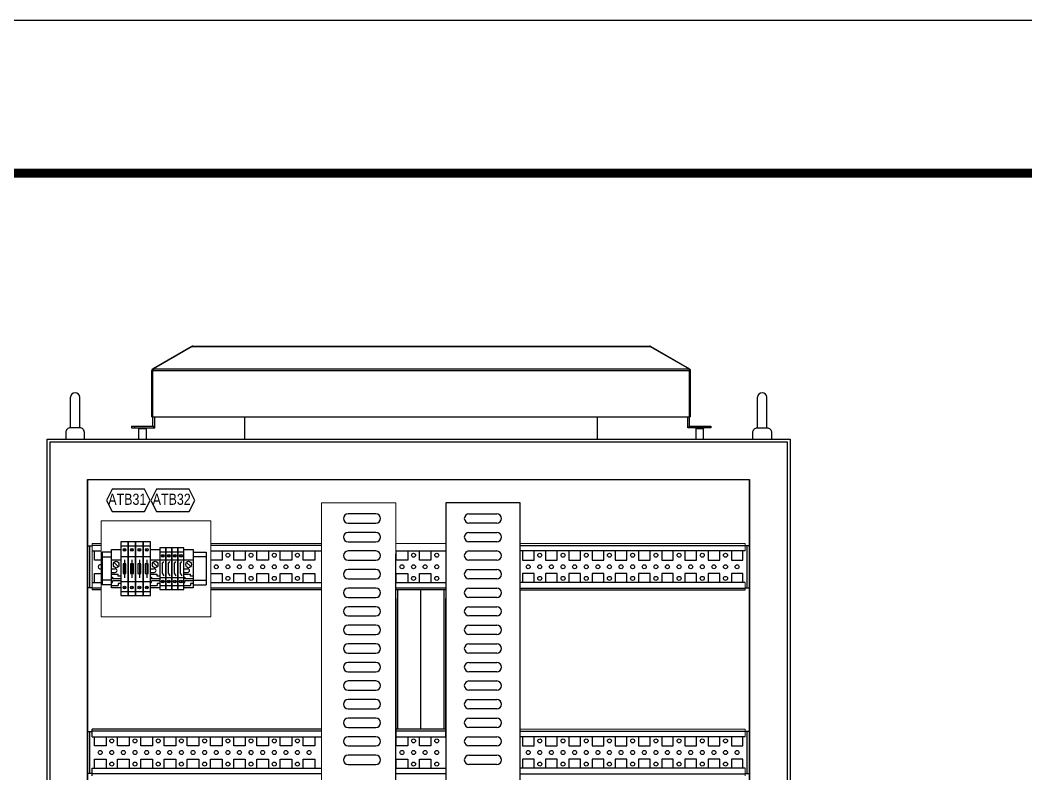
# Model space of a CAD drawing. Extents: x 81437 to 204847, y -54769 to -29444.
# Drawn here: x 88216 to 89299, y -38883 to -38071 of the extents above; entities that cross this region are included whole.
import ezdxf
from ezdxf.enums import TextEntityAlignment as Align
from ezdxf.lldxf.tags import DXFTag

# ---------------------------------------------------------------- set-up
doc = ezdxf.new("R2010")
doc.units = 0
doc.header["$LTSCALE"] = 100
doc.header["$MEASUREMENT"] = 0
for name, color, linetype in [('EYEBOLT', 7, 'Continuous'), ('PANEL', 7, 'Continuous'), ('t', 1, 'Continuous')]:
    doc.layers.add(name, color=color, linetype=linetype)
doc.layers.add('细实线', color=7, linetype='Continuous', lineweight=20)
doc.styles.add('HZ', font='arial.ttf', dxfattribs={"width": 0.7})
doc.styles.get("Standard").update_dxf_attribs({"font": ''})
doc.styles.add('微软雅黑', font='')
doc.styles.get('Standard').set_extended_font_data('SimSun')
doc.styles.get('微软雅黑').set_extended_font_data('Microsoft YaHei')
tags = doc.linetypes.add('HIDDEN2', pattern=[0.1875, 0.125, -0.0625]).pattern_tags.tags
tags[6:7] = [DXFTag(74, 4), DXFTag(75, 0), DXFTag(340, '0'), DXFTag(46, 1.0), DXFTag(50, 0.0), DXFTag(44, 0.0), DXFTag(45, 0.0)]
tags[4:5] = [DXFTag(74, 4), DXFTag(75, 0), DXFTag(340, '0'), DXFTag(46, 1.0), DXFTag(50, 0.0), DXFTag(44, 0.0), DXFTag(45, 0.0)]

# ---------------------------------------------------------------- blocks, each defined once
blk = doc.blocks.new('图框')
at = {"layer": 't', "color": 7, "const_width": 9.62}
blk.add_lwpolyline([(4109.5, -3210.4), (4109.5, -58.9), (-6.2, -58.9), (-6.2, -3210.4)], close=True, dxfattribs=at)
at = {"color": 7, "style": '微软雅黑', "flags": 8}
for tag, p, height in [('DWG.NAME:', (1375.5, -2969.2), 25), ('DWG.NO.:', (3122, -3089.3), 24), ('图纸编号', (3309.2, -3111.3), 24), ('FILENO.:', (3122.5, -3165), 24), ('文档号', (3311.6, -3183), 24)]:
    blk.add_attdef(tag, p, '', height=height, dxfattribs=at)
at = {"color": 7, "style": '微软雅黑', "width": 0.8, "flags": 8}
for tag, p, height in [('PROJECT_NAME', (3324.7, -2969.2), 25), ('PROJECTNAME:', (3119.3, -2971.7), 24)]:
    blk.add_attdef(tag, p, '', height=height, dxfattribs=at)
at = {"color": 7, "style": '微软雅黑', "flags": 8}
for tag, p in [('图纸名称:', (1371.6, -3024.8)), ('项目名称', (3272.9, -3045.6))]:
    blk.add_attdef(tag, text='', height=25, dxfattribs=at).set_placement(p, align=Align.BOTTOM_LEFT)
for tag, height, width, p in [('RENLIU', 24, 0.7, (692, -3009.2)), ('SHUFENWANG', 24, 0.7, (879.6, -3009.2)), ('FANGHOU', 24, 0.7, (1063.6, -3009.2)), ('DANDANLI', 24, 0.7, (1243.9, -3009.2)), ('#10STATIONONTROLCABINETCOVER', 30, 0.6, (1771.7, -3076)), ('HANGZHOUHOLLYSYSAUTOMATIONCO.,LTD.', 24, 0.7, (2763.9, -3104.6))]:
    blk.add_attdef(tag, text='', height=height, dxfattribs=dict(at, width=width)).set_placement(p, align=Align.MIDDLE)
at = {"color": 7, "flags": 8}
blk.add_attdef('A', text='', height=23, dxfattribs=at).set_placement((53.7, -3033.7), align=Align.MIDDLE)
at = {"color": 7, "style": '微软雅黑', "flags": 8}
for tag, height, p in [('设计时间', 23, (207.7, -3033.7)), ('刘仁', 23, (692, -3061.1)), ('王姝芬', 23, (879.6, -3061.1)), ('侯方', 23, (1063.6, -3061.1)), ('李丹丹', 23, (1243.9, -3061.1)), ('PAGEXOFX', 24, (3947.6, -3097.9)), ('REV.', 24, (53.2, -3121.9)), ('DATE', 24, (202.7, -3121.9)), ('DESCRIPTION', 24, (445.6, -3121.9)), ('PREPARED', 24, (692, -3121.9)), ('CHECKED', 24, (879.6, -3121.9)), ('SIGNED', 24, (1063.6, -3121.9)), ('APPROVED', 24, (1243.9, -3121.9)), ('图纸名称', 30, (1771.7, -3153.6)), ('第几页共几页', 24, (3947.6, -3172.9))]:
    blk.add_attdef(tag, text='', height=height, dxfattribs=at).set_placement(p, align=Align.MIDDLE)
blk = doc.blocks.new('堵头')
at = {"color": 53}
for p, q in [((0, -41), (0, 0)), ((0, 0), (10, 0)), ((10, 0), (10, -41)), ((0, -11), (10, -11)), ((0, -20.6), (4, -20.6)), ((7.3, -18.3), (2.7, -13.8)), ((0, -24.6), (4, -24.6)), ((0, -26.6), (7, -26.6)), ((0, -29.6), (1, -29.6)), ((1, -29.6), (1, -31.6)), ((10, -31.6), (1, -31.6)), ((7, -28.6), (7, -26.6)), ((10, -28.6), (7, -28.6)), ((0, -35.6), (1, -35.6)), ((0, -38.6), (7, -38.6)), ((10, -41), (0, -41)), ((10, -33.6), (1, -33.6)), ((1, -35.6), (1, -33.6)), ((10, -36.6), (7, -36.6)), ((7, -36.6), (7, -38.6))]:
    blk.add_line(p, q, dxfattribs=at)
blk.add_arc((4, -22.6), 2, 270, 90, dxfattribs=at)
blk.add_ellipse((5, -16.1), major_axis=(0, -3.5), ratio=0.857143, start_param=4.712389, end_param=10.995574, dxfattribs=at)
blk = doc.blocks.new('Z$W@#31031')
at = {"color": 53}
for p, q in [((0, 45), (0, 0)), ((6.5, 45), (0, 45)), ((6.5, 0), (6.5, 45)), ((0, 40.6), (6.5, 40.6)), ((0, 31.9), (6.5, 31.9)), ((2.6, 27.5), (4.4, 30.1)), ((2.6, 27.6), (2.6, 17.4)), ((0, 13.1), (6.5, 13.1)), ((2.6, 17.5), (4.4, 14.9)), ((0, 4.4), (6.5, 4.4)), ((0, 0), (6.5, 0))]:
    blk.add_line(p, q, dxfattribs=at)
at = {"color": 53, "linetype": 'HIDDEN2'}
for p, q in [((4.1, 35.1), (2.4, 37.5)), ((4.1, 9.9), (2.4, 7.5))]:
    blk.add_line(p, q, dxfattribs=at)
at = {"color": 53}
for centre in [(3.3, 36.3), (3.3, 8.7)]:
    blk.add_circle(centre, 1.5, dxfattribs=at)
blk = doc.blocks.new('Z$W@#5084')
at = {"color": 53}
for p, q in [((0, 58), (0, 0)), ((8, 58), (0, 58)), ((8, 0), (8, 58)), ((0, 53.6), (8, 53.6)), ((0, 41.9), (8, 41.9)), ((2.4, 34.1), (2.4, 23.9)), ((5.6, 34.1), (2.4, 34.1)), ((4, 38.4), (4, 19.1)), ((5.6, 23.9), (5.6, 34.1)), ((2.4, 23.9), (5.6, 23.9)), ((0, 15.1), (8, 15.1)), ((0, 4.4), (8, 4.4)), ((0, 0), (8, 0))]:
    blk.add_line(p, q, dxfattribs=at)
at = {"color": 53, "linetype": 'HIDDEN2'}
for p, q in [((4.9, 48.1), (3.1, 50.5)), ((4.9, 9.9), (3.1, 7.5))]:
    blk.add_line(p, q, dxfattribs=at)
at = {"color": 53}
for centre in [(4, 49.3), (4, 8.7)]:
    blk.add_circle(centre, 1.5, dxfattribs=at)

msp = doc.modelspace()

# ---------------------------------------------------------------- linework, layer by layer
at = {"color": 7, "linetype": 'Continuous'}
for p, q in [((88400.6, -38422.7), (88358.9, -38446.8)), ((88401.1, -38422.7), (88359.4, -38446.8)), ((88400.6, -38422.7), (88400.7, -38422.9)), ((88401.1, -38422.7), (88894.5, -38422.7)), ((88401.7, -38422.4), (88893.9, -38422.4)), ((88894.5, -38422.7), (88936.2, -38446.8)), ((88895, -38422.7), (88894.9, -38422.9)), ((88895, -38422.7), (88936.7, -38446.8)), ((88357.8, -38498.4), (88357.8, -38448.7)), ((88357.8, -38448.7), (88358.8, -38448.7)), ((88358.8, -38498.4), (88358.8, -38448.7)), ((88358.8, -38448.7), (88936.8, -38448.7)), ((88358.9, -38446.8), (88359.2, -38447.3)), ((88359.4, -38446.8), (88936.2, -38446.8)), ((88936.7, -38446.8), (88936.4, -38447.3)), ((88936.8, -38498.4), (88936.8, -38448.7)), ((88937.8, -38448.7), (88936.8, -38448.7)), ((88937.8, -38498.4), (88937.8, -38448.7)), ((88357.8, -38498.4), (88358.8, -38498.4)), ((88358.8, -38508.4), (88358.8, -38498.4)), ((88358.8, -38498.4), (88936.8, -38498.4)), ((88360.8, -38510.4), (88360.8, -38498.4)), ((88457.8, -38522.4), (88457.8, -38498.4)), ((88837.8, -38522.4), (88837.8, -38498.4)), ((88934.8, -38510.4), (88934.8, -38498.4)), ((88936.8, -38508.4), (88936.8, -38498.4)), ((88937.8, -38498.4), (88936.8, -38498.4)), ((88335.8, -38508.4), (88335.8, -38510.4)), ((88335.8, -38508.4), (88358.8, -38508.4)), ((88338.8, -38508.4), (88338.8, -38510.4)), ((88360.8, -38510.4), (88358.8, -38508.4)), ((88934.8, -38510.4), (88936.8, -38508.4)), ((88936.8, -38508.4), (88959.8, -38508.4)), ((88956.8, -38508.4), (88956.8, -38510.4)), ((88959.8, -38508.4), (88959.8, -38510.4)), ((88335.8, -38510.4), (88360.8, -38510.4)), ((88344.3, -38510.4), (88343.8, -38510.9)), ((88343.8, -38522.4), (88343.8, -38510.9)), ((88343.8, -38510.9), (88351.8, -38510.9)), ((88351.3, -38510.4), (88351.8, -38510.9)), ((88351.8, -38522.4), (88351.8, -38510.9)), ((88959.8, -38510.4), (88934.8, -38510.4)), ((88944.3, -38510.4), (88943.8, -38510.9)), ((88943.8, -38522.4), (88943.8, -38510.9)), ((88943.8, -38510.9), (88951.8, -38510.9)), ((88951.3, -38510.4), (88951.8, -38510.9)), ((88951.8, -38522.4), (88951.8, -38510.9)), ((88599, -38602.9), (88569, -38602.9)), ((88699.2, -38602.9), (88729.2, -38602.9)), ((88569, -38612.9), (88599, -38612.9)), ((88729.2, -38612.9), (88699.2, -38612.9)), ((88599, -38622.9), (88569, -38622.9)), ((88699.2, -38622.9), (88729.2, -38622.9)), ((88288.5, -38637.4), (88293.5, -38637.4)), ((88291, -38682.4), (88291, -38637.4)), ((88303, -38636.9), (88293.5, -38636.9)), ((88540.4, -38636.9), (88421.1, -38636.9)), ((88569, -38632.9), (88599, -38632.9)), ((88729.2, -38632.9), (88699.2, -38632.9)), ((88754.4, -38636.9), (88996.6, -38636.9)), ((89001.5, -38637.4), (88996.5, -38637.4)), ((88999, -38682.4), (88999, -38637.4)), ((88293.1, -38642.9), (88303, -38642.9)), ((88295.8, -38652.7), (88295.8, -38642.9)), ((88420.8, -38642.9), (88540.4, -38642.9)), ((88433.3, -38642.9), (88433.3, -38652.7)), ((88445.8, -38652.7), (88445.8, -38642.9)), ((88458.3, -38642.9), (88458.3, -38652.7)), ((88470.8, -38652.7), (88470.8, -38642.9)), ((88483.3, -38642.9), (88483.3, -38652.7)), ((88495.8, -38652.7), (88495.8, -38642.9)), ((88508.3, -38642.9), (88508.3, -38652.7)), ((88520.8, -38652.7), (88520.8, -38642.9)), ((88533.3, -38642.9), (88533.3, -38652.7)), ((88599, -38642.9), (88569, -38642.9)), ((88620.4, -38642.9), (88674.4, -38642.9)), ((88620.4, -40390.9), (88620.4, -38645.9)), ((88620.8, -38652.7), (88620.8, -38642.9)), ((88633.3, -38642.9), (88633.3, -38652.7)), ((88645.8, -38652.7), (88645.8, -38642.9)), ((88658.3, -38642.9), (88658.3, -38652.7)), ((88699.2, -38642.9), (88729.2, -38642.9)), ((88996.5, -38642.9), (88754.4, -38642.9)), ((88756.8, -38642.9), (88756.8, -38652.7)), ((88769.3, -38652.7), (88769.3, -38642.9)), ((88781.8, -38642.9), (88781.8, -38652.7)), ((88794.3, -38652.7), (88794.3, -38642.9)), ((88806.8, -38642.9), (88806.8, -38652.7)), ((88819.3, -38652.7), (88819.3, -38642.9)), ((88831.8, -38642.9), (88831.8, -38652.7)), ((88844.3, -38652.7), (88844.3, -38642.9)), ((88856.8, -38642.9), (88856.8, -38652.7)), ((88869.3, -38652.7), (88869.3, -38642.9)), ((88881.8, -38642.9), (88881.8, -38652.7)), ((88894.3, -38652.7), (88894.3, -38642.9)), ((88906.8, -38642.9), (88906.8, -38652.7)), ((88919.3, -38652.7), (88919.3, -38642.9)), ((88931.8, -38642.9), (88931.8, -38652.7)), ((88944.3, -38652.7), (88944.3, -38642.9)), ((88956.8, -38642.9), (88956.8, -38652.7)), ((88969.3, -38652.7), (88969.3, -38642.9)), ((88981.8, -38642.9), (88981.8, -38652.7)), ((88994.3, -38652.7), (88994.3, -38642.9)), ((88303, -38652.7), (88295.8, -38652.7)), ((88433.3, -38652.7), (88420.8, -38652.7)), ((88458.3, -38652.7), (88445.8, -38652.7)), ((88483.3, -38652.7), (88470.8, -38652.7)), ((88508.3, -38652.7), (88495.8, -38652.7)), ((88533.3, -38652.7), (88520.8, -38652.7)), ((88569, -38652.9), (88599, -38652.9)), ((88633.3, -38652.7), (88620.8, -38652.7)), ((88658.3, -38652.7), (88645.8, -38652.7)), ((88729.2, -38652.9), (88699.2, -38652.9)), ((88756.8, -38652.7), (88769.3, -38652.7)), ((88781.8, -38652.7), (88794.3, -38652.7)), ((88806.8, -38652.7), (88819.3, -38652.7)), ((88831.8, -38652.7), (88844.3, -38652.7)), ((88856.8, -38652.7), (88869.3, -38652.7)), ((88881.8, -38652.7), (88894.3, -38652.7)), ((88906.8, -38652.7), (88919.3, -38652.7)), ((88931.8, -38652.7), (88944.3, -38652.7)), ((88956.8, -38652.7), (88969.3, -38652.7)), ((88981.8, -38652.7), (88994.3, -38652.7)), ((88295.8, -38667.2), (88303, -38667.2)), ((88295.8, -38676.9), (88295.8, -38667.2)), ((88420.8, -38667.2), (88433.3, -38667.2)), ((88433.3, -38667.2), (88433.3, -38676.9)), ((88445.8, -38667.2), (88458.3, -38667.2)), ((88445.8, -38676.9), (88445.8, -38667.2)), ((88458.3, -38667.2), (88458.3, -38676.9)), ((88470.8, -38667.2), (88483.3, -38667.2)), ((88470.8, -38676.9), (88470.8, -38667.2)), ((88483.3, -38667.2), (88483.3, -38676.9)), ((88495.8, -38667.2), (88508.3, -38667.2)), ((88495.8, -38676.9), (88495.8, -38667.2)), ((88508.3, -38667.2), (88508.3, -38676.9)), ((88520.8, -38667.2), (88533.3, -38667.2)), ((88520.8, -38676.9), (88520.8, -38667.2)), ((88533.3, -38667.2), (88533.3, -38676.9)), ((88599, -38662.9), (88569, -38662.9)), ((88620.8, -38667.2), (88633.3, -38667.2)), ((88620.8, -38676.9), (88620.8, -38667.2)), ((88633.3, -38667.2), (88633.3, -38676.9)), ((88645.8, -38667.2), (88658.3, -38667.2)), ((88645.8, -38676.9), (88645.8, -38667.2)), ((88658.3, -38667.2), (88658.3, -38676.9)), ((88699.2, -38662.9), (88729.2, -38662.9)), ((88769.3, -38667.2), (88756.8, -38667.2)), ((88756.8, -38667.2), (88756.8, -38676.9)), ((88769.3, -38676.9), (88769.3, -38667.2)), ((88794.3, -38667.2), (88781.8, -38667.2)), ((88781.8, -38667.2), (88781.8, -38676.9)), ((88794.3, -38676.9), (88794.3, -38667.2)), ((88819.3, -38667.2), (88806.8, -38667.2)), ((88806.8, -38667.2), (88806.8, -38676.9)), ((88819.3, -38676.9), (88819.3, -38667.2)), ((88844.3, -38667.2), (88831.8, -38667.2)), ((88831.8, -38667.2), (88831.8, -38676.9)), ((88844.3, -38676.9), (88844.3, -38667.2)), ((88869.3, -38667.2), (88856.8, -38667.2)), ((88856.8, -38667.2), (88856.8, -38676.9)), ((88869.3, -38676.9), (88869.3, -38667.2)), ((88894.3, -38667.2), (88881.8, -38667.2)), ((88881.8, -38667.2), (88881.8, -38676.9)), ((88894.3, -38676.9), (88894.3, -38667.2)), ((88919.3, -38667.2), (88906.8, -38667.2)), ((88906.8, -38667.2), (88906.8, -38676.9)), ((88919.3, -38676.9), (88919.3, -38667.2)), ((88944.3, -38667.2), (88931.8, -38667.2)), ((88931.8, -38667.2), (88931.8, -38676.9)), ((88944.3, -38676.9), (88944.3, -38667.2)), ((88969.3, -38667.2), (88956.8, -38667.2)), ((88956.8, -38667.2), (88956.8, -38676.9)), ((88969.3, -38676.9), (88969.3, -38667.2)), ((88994.3, -38667.2), (88981.8, -38667.2)), ((88981.8, -38667.2), (88981.8, -38676.9)), ((88994.3, -38676.9), (88994.3, -38667.2)), ((88293.5, -38682.4), (88288.5, -38682.4)), ((88293.1, -38676.9), (88303, -38676.9)), ((88303, -38682.9), (88293.5, -38682.9)), ((88420.8, -38676.9), (88540.4, -38676.9)), ((88540.4, -38682.9), (88421.1, -38682.9)), ((88569, -38672.9), (88599, -38672.9)), ((88599, -38682.9), (88569, -38682.9)), ((88620.4, -38676.9), (88674.4, -38676.9)), ((88674.4, -38682.9), (88620.4, -38682.9)), ((88729.2, -38672.9), (88699.2, -38672.9)), ((88699.2, -38682.9), (88729.2, -38682.9)), ((88996.5, -38676.9), (88754.4, -38676.9)), ((88754.4, -38682.9), (88996.6, -38682.9)), ((88996.5, -38682.4), (89001.5, -38682.4)), ((88303, -38684.9), (88293.5, -38684.9)), ((88540.4, -38684.9), (88421.1, -38684.9)), ((88569, -38692.9), (88599, -38692.9)), ((88674.4, -38684.9), (88620.4, -38684.9)), ((88620.4, -38693.9), (88620.4, -38843.9)), ((88622.4, -38684.9), (88622.4, -38834.9)), ((88647.4, -38834.9), (88647.4, -38684.9)), ((88647.4, -38834.9), (88647.4, -38684.9)), ((88672.4, -38834.9), (88672.4, -38684.9)), ((88674.4, -38843.9), (88674.4, -38693.9)), ((88729.2, -38692.9), (88699.2, -38692.9)), ((88754.4, -38684.9), (88996.6, -38684.9)), ((88599, -38702.9), (88569, -38702.9)), ((88699.2, -38702.9), (88729.2, -38702.9)), ((88569, -38712.9), (88599, -38712.9)), ((88729.2, -38712.9), (88699.2, -38712.9)), ((88599, -38722.9), (88569, -38722.9)), ((88699.2, -38722.9), (88729.2, -38722.9)), ((88569, -38732.9), (88599, -38732.9)), ((88729.2, -38732.9), (88699.2, -38732.9)), ((88599, -38742.9), (88569, -38742.9)), ((88699.2, -38742.9), (88729.2, -38742.9)), ((88569, -38752.9), (88599, -38752.9)), ((88729.2, -38752.9), (88699.2, -38752.9)), ((88599, -38762.9), (88569, -38762.9)), ((88699.2, -38762.9), (88729.2, -38762.9)), ((88569, -38772.9), (88599, -38772.9)), ((88729.2, -38772.9), (88699.2, -38772.9)), ((88599, -38782.9), (88569, -38782.9)), ((88699.2, -38782.9), (88729.2, -38782.9)), ((88569, -38792.9), (88599, -38792.9)), ((88729.2, -38792.9), (88699.2, -38792.9)), ((88599, -38802.9), (88569, -38802.9)), ((88569, -38812.9), (88599, -38812.9)), ((88699.2, -38802.9), (88729.2, -38802.9)), ((88729.2, -38812.9), (88699.2, -38812.9)), ((88599, -38822.9), (88569, -38822.9)), ((88699.2, -38822.9), (88729.2, -38822.9)), ((88472.5, -38834.9), (88293.5, -38834.9)), ((88293.5, -38842.9), (88293.5, -38834.9)), ((88540.4, -38834.9), (88472.5, -38834.9)), ((88569, -38832.9), (88599, -38832.9)), ((88674.4, -38834.9), (88620.4, -38834.9)), ((88729.2, -38832.9), (88699.2, -38832.9)), ((88288.5, -38837.4), (88293.5, -38837.4)), ((88291, -38882.4), (88291, -38837.4)), ((88472.5, -38836.9), (88293.5, -38836.9)), ((88293.5, -38842.9), (88472.5, -38842.9)), ((88295.8, -38852.7), (88295.8, -38842.9)), ((88308.3, -38842.9), (88308.3, -38852.7)), ((88320.8, -38852.7), (88320.8, -38842.9)), ((88333.3, -38842.9), (88333.3, -38852.7)), ((88345.8, -38852.7), (88345.8, -38842.9)), ((88358.3, -38842.9), (88358.3, -38852.7)), ((88370.8, -38852.7), (88370.8, -38842.9)), ((88383.3, -38842.9), (88383.3, -38852.7)), ((88395.8, -38852.7), (88395.8, -38842.9)), ((88408.3, -38842.9), (88408.3, -38852.7)), ((88420.8, -38852.7), (88420.8, -38842.9)), ((88433.3, -38842.9), (88433.3, -38852.7)), ((88445.8, -38852.7), (88445.8, -38842.9)), ((88458.3, -38842.9), (88458.3, -38852.7)), ((88470.8, -38852.7), (88470.8, -38842.9)), ((88540.4, -38836.9), (88472.5, -38836.9)), ((88472.5, -38842.9), (88540.4, -38842.9)), ((88483.3, -38842.9), (88483.3, -38852.7)), ((88495.8, -38852.7), (88495.8, -38842.9)), ((88508.3, -38842.9), (88508.3, -38852.7)), ((88520.8, -38852.7), (88520.8, -38842.9)), ((88533.3, -38842.9), (88533.3, -38852.7)), ((88599, -38842.9), (88569, -38842.9)), ((88674.4, -38836.9), (88620.4, -38836.9)), ((88620.4, -38842.9), (88674.4, -38842.9)), ((88620.8, -38852.7), (88620.8, -38842.9)), ((88633.3, -38842.9), (88633.3, -38852.7)), ((88645.8, -38852.7), (88645.8, -38842.9)), ((88658.3, -38842.9), (88658.3, -38852.7)), ((88699.2, -38842.9), (88729.2, -38842.9)), ((88754.4, -38836.9), (88996.6, -38836.9)), ((88996.5, -38842.9), (88754.4, -38842.9)), ((88756.8, -38842.9), (88756.8, -38852.7)), ((88769.3, -38852.7), (88769.3, -38842.9)), ((88781.8, -38842.9), (88781.8, -38852.7)), ((88794.3, -38852.7), (88794.3, -38842.9)), ((88806.8, -38842.9), (88806.8, -38852.7)), ((88819.3, -38852.7), (88819.3, -38842.9)), ((88831.8, -38842.9), (88831.8, -38852.7)), ((88844.3, -38852.7), (88844.3, -38842.9)), ((88856.8, -38842.9), (88856.8, -38852.7)), ((88869.3, -38852.7), (88869.3, -38842.9)), ((88881.8, -38842.9), (88881.8, -38852.7)), ((88894.3, -38852.7), (88894.3, -38842.9)), ((88906.8, -38842.9), (88906.8, -38852.7)), ((88919.3, -38852.7), (88919.3, -38842.9)), ((88931.8, -38842.9), (88931.8, -38852.7)), ((88944.3, -38852.7), (88944.3, -38842.9)), ((88956.8, -38842.9), (88956.8, -38852.7)), ((88969.3, -38852.7), (88969.3, -38842.9)), ((88981.8, -38842.9), (88981.8, -38852.7)), ((88994.3, -38852.7), (88994.3, -38842.9)), ((89001.5, -38837.4), (88996.5, -38837.4)), ((88999, -38882.4), (88999, -38837.4)), ((88308.3, -38852.7), (88295.8, -38852.7)), ((88333.3, -38852.7), (88320.8, -38852.7)), ((88358.3, -38852.7), (88345.8, -38852.7)), ((88383.3, -38852.7), (88370.8, -38852.7)), ((88408.3, -38852.7), (88395.8, -38852.7)), ((88433.3, -38852.7), (88420.8, -38852.7)), ((88458.3, -38852.7), (88445.8, -38852.7)), ((88483.3, -38852.7), (88470.8, -38852.7)), ((88508.3, -38852.7), (88495.8, -38852.7)), ((88533.3, -38852.7), (88520.8, -38852.7)), ((88569, -38852.9), (88599, -38852.9)), ((88633.3, -38852.7), (88620.8, -38852.7)), ((88658.3, -38852.7), (88645.8, -38852.7)), ((88729.2, -38852.9), (88699.2, -38852.9)), ((88756.8, -38852.7), (88769.3, -38852.7)), ((88781.8, -38852.7), (88794.3, -38852.7)), ((88806.8, -38852.7), (88819.3, -38852.7)), ((88831.8, -38852.7), (88844.3, -38852.7)), ((88856.8, -38852.7), (88869.3, -38852.7)), ((88881.8, -38852.7), (88894.3, -38852.7)), ((88906.8, -38852.7), (88919.3, -38852.7)), ((88931.8, -38852.7), (88944.3, -38852.7)), ((88956.8, -38852.7), (88969.3, -38852.7)), ((88981.8, -38852.7), (88994.3, -38852.7)), ((88295.8, -38867.2), (88308.3, -38867.2)), ((88295.8, -38876.9), (88295.8, -38867.2)), ((88308.3, -38867.2), (88308.3, -38876.9)), ((88320.8, -38867.2), (88333.3, -38867.2)), ((88320.8, -38876.9), (88320.8, -38867.2)), ((88333.3, -38867.2), (88333.3, -38876.9)), ((88345.8, -38867.2), (88358.3, -38867.2)), ((88345.8, -38876.9), (88345.8, -38867.2)), ((88358.3, -38867.2), (88358.3, -38876.9)), ((88370.8, -38867.2), (88383.3, -38867.2)), ((88370.8, -38876.9), (88370.8, -38867.2)), ((88383.3, -38867.2), (88383.3, -38876.9)), ((88395.8, -38867.2), (88408.3, -38867.2)), ((88395.8, -38876.9), (88395.8, -38867.2)), ((88408.3, -38867.2), (88408.3, -38876.9)), ((88420.8, -38867.2), (88433.3, -38867.2)), ((88420.8, -38876.9), (88420.8, -38867.2)), ((88433.3, -38867.2), (88433.3, -38876.9)), ((88445.8, -38867.2), (88458.3, -38867.2)), ((88445.8, -38876.9), (88445.8, -38867.2)), ((88458.3, -38867.2), (88458.3, -38876.9)), ((88462.5, -38859.2), (88462.5, -38860.7)), ((88465.3, -38861.9), (88463.7, -38861.9)), ((88470.8, -38867.2), (88483.3, -38867.2)), ((88470.8, -38876.9), (88470.8, -38867.2)), ((88483.3, -38867.2), (88483.3, -38876.9)), ((88495.8, -38867.2), (88508.3, -38867.2)), ((88495.8, -38876.9), (88495.8, -38867.2)), ((88508.3, -38867.2), (88508.3, -38876.9)), ((88520.8, -38867.2), (88533.3, -38867.2)), ((88520.8, -38876.9), (88520.8, -38867.2)), ((88533.3, -38867.2), (88533.3, -38876.9)), ((88599, -38862.9), (88569, -38862.9)), ((88620.8, -38867.2), (88633.3, -38867.2)), ((88620.8, -38876.9), (88620.8, -38867.2)), ((88633.3, -38867.2), (88633.3, -38876.9)), ((88645.8, -38867.2), (88658.3, -38867.2)), ((88645.8, -38876.9), (88645.8, -38867.2)), ((88658.3, -38867.2), (88658.3, -38876.9)), ((88699.2, -38862.9), (88729.2, -38862.9)), ((88769.3, -38867.2), (88756.8, -38867.2)), ((88756.8, -38867.2), (88756.8, -38876.9)), ((88769.3, -38876.9), (88769.3, -38867.2)), ((88794.3, -38867.2), (88781.8, -38867.2)), ((88781.8, -38867.2), (88781.8, -38876.9)), ((88794.3, -38876.9), (88794.3, -38867.2)), ((88819.3, -38867.2), (88806.8, -38867.2)), ((88806.8, -38867.2), (88806.8, -38876.9)), ((88819.3, -38876.9), (88819.3, -38867.2)), ((88844.3, -38867.2), (88831.8, -38867.2)), ((88831.8, -38867.2), (88831.8, -38876.9)), ((88844.3, -38876.9), (88844.3, -38867.2)), ((88869.3, -38867.2), (88856.8, -38867.2)), ((88856.8, -38867.2), (88856.8, -38876.9)), ((88869.3, -38876.9), (88869.3, -38867.2)), ((88894.3, -38867.2), (88881.8, -38867.2)), ((88881.8, -38867.2), (88881.8, -38876.9)), ((88894.3, -38876.9), (88894.3, -38867.2)), ((88919.3, -38867.2), (88906.8, -38867.2)), ((88906.8, -38867.2), (88906.8, -38876.9)), ((88919.3, -38876.9), (88919.3, -38867.2)), ((88944.3, -38867.2), (88931.8, -38867.2)), ((88931.8, -38867.2), (88931.8, -38876.9)), ((88944.3, -38876.9), (88944.3, -38867.2)), ((88969.3, -38867.2), (88956.8, -38867.2)), ((88956.8, -38867.2), (88956.8, -38876.9)), ((88969.3, -38876.9), (88969.3, -38867.2)), ((88994.3, -38867.2), (88981.8, -38867.2)), ((88981.8, -38867.2), (88981.8, -38876.9)), ((88994.3, -38876.9), (88994.3, -38867.2)), ((88293.5, -38876.9), (88472.5, -38876.9)), ((88293.5, -38884.9), (88293.5, -38876.9)), ((88472.5, -38876.9), (88540.4, -38876.9)), ((88569, -38872.9), (88599, -38872.9)), ((88620.4, -38876.9), (88674.4, -38876.9)), ((88729.2, -38872.9), (88699.2, -38872.9)), ((88996.5, -38876.9), (88754.4, -38876.9)), ((88293.5, -38882.4), (88288.5, -38882.4)), ((88472.5, -38882.9), (88293.5, -38882.9)), ((88540.4, -38882.9), (88472.5, -38882.9)), ((88674.4, -38882.9), (88620.4, -38882.9)), ((88754.4, -38882.9), (88996.6, -38882.9)), ((88996.5, -38882.4), (89001.5, -38882.4))]:
    msp.add_line(p, q, dxfattribs=at)
at = {"color": 6}
for p, q in [((88314.2, -38644.3), (88304.3, -38644.3)), ((88304.3, -38644.3), (88304.3, -38679.3)), ((88304.3, -38649.3), (88314.2, -38649.3)), ((88402.2, -38644.3), (88416.1, -38644.3)), ((88416.1, -38649.3), (88402.2, -38649.3)), ((88416.1, -38644.3), (88416.1, -38679.3)), ((88314.2, -38674.3), (88304.3, -38674.3)), ((88314.2, -38679.3), (88304.3, -38679.3)), ((88402.2, -38674.3), (88416.1, -38674.3)), ((88402.2, -38679.3), (88416.1, -38679.3))]:
    msp.add_line(p, q, dxfattribs=at)
at = {"color": 1}
msp.add_lwpolyline([(86369.7, -38071.2), (90698, -38071.2), (90698, -41501.5), (86369.7, -41501.5)], close=True, dxfattribs=at)
at = {"color": 3}
for points in [[(88349.9, -38576.3), (88314.9, -38576.3), (88308.8, -38588.4), (88314.9, -38600.5), (88349.9, -38600.5), (88356, -38588.4), (88349.9, -38576.3)], [(88397.7, -38576.3), (88362.6, -38576.3), (88356.6, -38588.4), (88362.6, -38600.5), (88397.7, -38600.5), (88403.8, -38588.4), (88397.7, -38576.3)]]:
    msp.add_lwpolyline(points, dxfattribs=at)
at = {"color": 7}
msp.add_lwpolyline([(88754.4, -38590.9), (88674.4, -38590.9), (88674.4, -40390.9), (88754.4, -40390.9)], close=True, dxfattribs=at)
at = {"color": 7, "linetype": 'Continuous'}
for centre in [(88439.5, -38647.4), (88439.5, -38647.4), (88464.5, -38647.4), (88464.5, -38647.4), (88489.5, -38647.4), (88489.5, -38647.4), (88514.5, -38647.4), (88514.5, -38647.4), (88639.5, -38647.4), (88664.5, -38647.4), (88775.5, -38647.4), (88775.5, -38647.4), (88800.5, -38647.4), (88800.5, -38647.4), (88825.5, -38647.4), (88825.5, -38647.4), (88850.5, -38647.4), (88850.5, -38647.4), (88875.5, -38647.4), (88875.5, -38647.4), (88900.5, -38647.4), (88900.5, -38647.4), (88925.5, -38647.4), (88925.5, -38647.4), (88950.5, -38647.4), (88950.5, -38647.4), (88975.5, -38647.4), (88975.5, -38647.4), (88427, -38659.9), (88439.5, -38659.9), (88439.5, -38659.9), (88452, -38659.9), (88464.5, -38659.9), (88464.5, -38659.9), (88477, -38659.9), (88489.5, -38659.9), (88489.5, -38659.9), (88502, -38659.9), (88514.5, -38659.9), (88514.5, -38659.9), (88527, -38659.9), (88627, -38659.9), (88639.5, -38659.9), (88652, -38659.9), (88664.5, -38659.9), (88763, -38659.9), (88775.5, -38659.9), (88775.5, -38659.9), (88788, -38659.9), (88800.5, -38659.9), (88800.5, -38659.9), (88813, -38659.9), (88825.5, -38659.9), (88825.5, -38659.9), (88838, -38659.9), (88850.5, -38659.9), (88850.5, -38659.9), (88863, -38659.9), (88875.5, -38659.9), (88875.5, -38659.9), (88888, -38659.9), (88900.5, -38659.9), (88900.5, -38659.9), (88913, -38659.9), (88925.5, -38659.9), (88925.5, -38659.9), (88938, -38659.9), (88950.5, -38659.9), (88950.5, -38659.9), (88963, -38659.9), (88975.5, -38659.9), (88975.5, -38659.9), (88988, -38659.9), (88439.5, -38672.4), (88439.5, -38672.4), (88464.5, -38672.4), (88464.5, -38672.4), (88489.5, -38672.4), (88489.5, -38672.4), (88514.5, -38672.4), (88514.5, -38672.4), (88639.5, -38672.4), (88664.5, -38672.4), (88775.5, -38672.4), (88775.5, -38672.4), (88800.5, -38672.4), (88800.5, -38672.4), (88825.5, -38672.4), (88825.5, -38672.4), (88850.5, -38672.4), (88850.5, -38672.4), (88875.5, -38672.4), (88875.5, -38672.4), (88900.5, -38672.4), (88900.5, -38672.4), (88925.5, -38672.4), (88925.5, -38672.4), (88950.5, -38672.4), (88950.5, -38672.4), (88975.5, -38672.4), (88975.5, -38672.4), (88314.5, -38847.4), (88339.5, -38847.4), (88364.5, -38847.4), (88389.5, -38847.4), (88414.5, -38847.4), (88439.5, -38847.4), (88464.5, -38847.4), (88489.5, -38847.4), (88489.5, -38847.4), (88514.5, -38847.4), (88514.5, -38847.4), (88639.5, -38847.4), (88664.5, -38847.4), (88775.5, -38847.4), (88775.5, -38847.4), (88800.5, -38847.4), (88800.5, -38847.4), (88825.5, -38847.4), (88825.5, -38847.4), (88850.5, -38847.4), (88850.5, -38847.4), (88875.5, -38847.4), (88875.5, -38847.4), (88900.5, -38847.4), (88900.5, -38847.4), (88925.5, -38847.4), (88925.5, -38847.4), (88950.5, -38847.4), (88950.5, -38847.4), (88975.5, -38847.4), (88975.5, -38847.4), (88302, -38859.9), (88314.5, -38859.9), (88327, -38859.9), (88339.5, -38859.9), (88352, -38859.9), (88364.5, -38859.9), (88377, -38859.9), (88389.5, -38859.9), (88402, -38859.9), (88414.5, -38859.9), (88427, -38859.9), (88439.5, -38859.9), (88452, -38859.9), (88464.5, -38859.9), (88477, -38859.9), (88489.5, -38859.9), (88489.5, -38859.9), (88502, -38859.9), (88514.5, -38859.9), (88514.5, -38859.9), (88527, -38859.9), (88627, -38859.9), (88639.5, -38859.9), (88652, -38859.9), (88664.5, -38859.9), (88763, -38859.9), (88775.5, -38859.9), (88775.5, -38859.9), (88788, -38859.9), (88800.5, -38859.9), (88800.5, -38859.9), (88813, -38859.9), (88825.5, -38859.9), (88825.5, -38859.9), (88838, -38859.9), (88850.5, -38859.9), (88850.5, -38859.9), (88863, -38859.9), (88875.5, -38859.9), (88875.5, -38859.9), (88888, -38859.9), (88900.5, -38859.9), (88900.5, -38859.9), (88913, -38859.9), (88925.5, -38859.9), (88925.5, -38859.9), (88938, -38859.9), (88950.5, -38859.9), (88950.5, -38859.9), (88963, -38859.9), (88975.5, -38859.9), (88975.5, -38859.9), (88988, -38859.9), (88314.5, -38872.4), (88339.5, -38872.4), (88364.5, -38872.4), (88389.5, -38872.4), (88414.5, -38872.4), (88439.5, -38872.4), (88464.5, -38872.4), (88489.5, -38872.4), (88489.5, -38872.4), (88514.5, -38872.4), (88514.5, -38872.4), (88639.5, -38872.4), (88664.5, -38872.4), (88775.5, -38872.4), (88775.5, -38872.4), (88800.5, -38872.4), (88800.5, -38872.4), (88825.5, -38872.4), (88825.5, -38872.4), (88850.5, -38872.4), (88850.5, -38872.4), (88875.5, -38872.4), (88875.5, -38872.4), (88900.5, -38872.4), (88900.5, -38872.4), (88925.5, -38872.4), (88925.5, -38872.4), (88950.5, -38872.4), (88950.5, -38872.4), (88975.5, -38872.4), (88975.5, -38872.4)]:
    msp.add_circle(centre, 2.15, dxfattribs=at)
for centre, radius, start, end in [((88401.7, -38424.6), 2.2, 90, 120), ((88893.9, -38424.6), 2.2, 60, 90), ((88360, -38448.7), 2.2, 120, 180), ((88386.1, -38455.4), 28.1, 164.5161, 164.989), ((88909.5, -38455.4), 28.1, 15.011, 15.4839), ((88935.6, -38448.7), 2.2, 0, 60), ((88569, -38607.9), 5, 90, 270), ((88599, -38607.9), 5, 270, 90), ((88699.2, -38607.9), 5, 90, 270), ((88729.2, -38607.9), 5, 270, 90), ((88569, -38627.9), 5, 90, 270), ((88599, -38627.9), 5, 270, 90), ((88699.2, -38627.9), 5, 90, 270), ((88729.2, -38627.9), 5, 270, 90), ((88569, -38647.9), 5, 90, 270), ((88599, -38647.9), 5, 270, 90), ((88699.2, -38647.9), 5, 90, 270), ((88729.2, -38647.9), 5, 270, 90), ((88302, -38659.9), 2.15, 63.8153, 296.1847), ((88569, -38667.9), 5, 90, 270), ((88599, -38667.9), 5, 270, 90), ((88699.2, -38667.9), 5, 90, 270), ((88729.2, -38667.9), 5, 270, 90), ((88569, -38687.9), 5, 90, 270), ((88599, -38687.9), 5, 270, 90), ((88699.2, -38687.9), 5, 90, 270), ((88729.2, -38687.9), 5, 270, 90), ((88569, -38707.9), 5, 90, 270), ((88599, -38707.9), 5, 270, 90), ((88699.2, -38707.9), 5, 90, 270), ((88729.2, -38707.9), 5, 270, 90), ((88569, -38727.9), 5, 90, 270), ((88599, -38727.9), 5, 270, 90), ((88699.2, -38727.9), 5, 90, 270), ((88729.2, -38727.9), 5, 270, 90), ((88569, -38747.9), 5, 90, 270), ((88599, -38747.9), 5, 270, 90), ((88699.2, -38747.9), 5, 90, 270), ((88729.2, -38747.9), 5, 270, 90), ((88569, -38767.9), 5, 90, 270), ((88599, -38767.9), 5, 270, 90), ((88699.2, -38767.9), 5, 90, 270), ((88729.2, -38767.9), 5, 270, 90), ((88569, -38787.9), 5, 90, 270), ((88599, -38787.9), 5, 270, 90), ((88699.2, -38787.9), 5, 90, 270), ((88729.2, -38787.9), 5, 270, 90), ((88569, -38807.9), 5, 90, 270), ((88599, -38807.9), 5, 270, 90), ((88699.2, -38807.9), 5, 90, 270), ((88729.2, -38807.9), 5, 270, 90), ((88569, -38827.9), 5, 90, 270), ((88599, -38827.9), 5, 270, 90), ((88699.2, -38827.9), 5, 90, 270), ((88729.2, -38827.9), 5, 270, 90), ((88569, -38847.9), 5, 90, 270), ((88599, -38847.9), 5, 270, 90), ((88699.2, -38847.9), 5, 90, 270), ((88729.2, -38847.9), 5, 270, 90), ((88465.5, -38859.9), 2.15, 247.5949, 256.2965), ((88569, -38867.9), 5, 90, 270), ((88599, -38867.9), 5, 270, 90), ((88699.2, -38867.9), 5, 90, 270), ((88729.2, -38867.9), 5, 270, 90)]:
    msp.add_arc(centre, radius, start, end, dxfattribs=at)
for points, start_tangent, end_tangent in [([(88401.1, -38422.7), (88401.3, -38422.5)], (0.721412, 0.692506), (0.835895, 0.548889)), ([(88401.3, -38422.5), (88401.5, -38422.5)], (0.835895, 0.548889), (0.949224, 0.3146)), ([(88401.5, -38422.5), (88401.7, -38422.4)], (0.949224, 0.3146), (1, 0)), ([(88894.1, -38422.5), (88893.9, -38422.4)], (-0.949224, 0.3146), (-1, 0)), ([(88894.3, -38422.5), (88894.1, -38422.5)], (-0.835895, 0.548889), (-0.949224, 0.3146)), ([(88894.5, -38422.7), (88894.3, -38422.5)], (-0.721412, 0.692506), (-0.835895, 0.548889)), ([(88359, -38448.2), (88358.8, -38448.7)], (-0.259249, -0.96581), (-0.252028, -0.96772)), ([(88359.2, -38447.3), (88359, -38447.9)], (-0.319262, -0.947666), (-0.267211, -0.963638)), ([(88359.4, -38446.8), (88359.2, -38447.3)], (-0.461961, -0.8869), (-0.319262, -0.947666)), ([(88936.2, -38446.8), (88936.4, -38447.3)], (0.461961, -0.8869), (0.319262, -0.947666)), ([(88936.4, -38447.3), (88936.6, -38447.9)], (0.319262, -0.947666), (0.267211, -0.963638)), ([(88936.7, -38448.2), (88936.8, -38448.7)], (0.259249, -0.96581), (0.252028, -0.96772))]:
    msp.add_spline(points, degree=3, dxfattribs=dict(at, start_tangent=start_tangent, end_tangent=end_tangent))
at = {"layer": 'EYEBOLT'}
for p, q in [((88270, -38510.3), (88270, -38477.4)), ((88275, -38472.4), (88275, -38472.4)), ((88280, -38510.3), (88280, -38477.4)), ((89010, -38510.3), (89010, -38477.4)), ((89015, -38472.4), (89015, -38472.4)), ((89020, -38510.3), (89020, -38477.4))]:
    msp.add_line(p, q, dxfattribs=at)
at = {"layer": 'EYEBOLT', "color": 7}
for points in [[(88285, -38522.4), (88285, -38515.3, 0.414214), (88280, -38510.3), (88270, -38510.3, 0.414214), (88265, -38515.3), (88265, -38522.4)], [(89005, -38522.4), (89005, -38515.3, -0.414214), (89010, -38510.3), (89020, -38510.3, -0.414214), (89025, -38515.3), (89025, -38522.4)]]:
    msp.add_lwpolyline(points, format="xyb", dxfattribs=at)
at = {"layer": 'EYEBOLT'}
for centre, start, end in [((88275, -38477.4), 90, 180), ((88275, -38477.4), 0, 90), ((89015, -38477.4), 90, 180), ((89015, -38477.4), 0, 90)]:
    msp.add_arc(centre, 5, start, end, dxfattribs=at)
at = {"layer": 'PANEL', "color": 7}
for p, q in [((88245, -38522.4), (89045, -38522.4)), ((88245, -40522.4), (88245, -38522.4)), ((88248, -40519.4), (88248, -38525.4)), ((88248, -38525.4), (89042, -38525.4)), ((89042, -38525.4), (89042, -40519.4)), ((89045, -38522.4), (89045, -40522.4)), ((88288.5, -38565.9), (89001.5, -38565.9)), ((88288.5, -39343.4), (88288.5, -38565.9)), ((88288.5, -38565.9), (88288.5, -38952.4)), ((89001.5, -38565.9), (89001.5, -38952.4)), ((89001.5, -39343.4), (89001.5, -38565.9))]:
    msp.add_line(p, q, dxfattribs=at)
at = {"layer": '细实线'}
for p, q in [((88293.5, -38634.9), (88293.5, -38684.9)), ((88303, -38634.9), (88293.5, -38634.9)), ((88540.4, -38634.9), (88421.1, -38634.9)), ((88674.4, -38634.9), (88620.4, -38634.9)), ((88996.5, -38634.9), (88754.4, -38634.9)), ((88996.5, -38634.9), (88996.5, -38642.9)), ((88996.5, -38676.9), (88996.5, -38684.9)), ((88996.5, -38834.9), (88754.4, -38834.9)), ((88996.5, -38834.9), (88996.5, -38842.9)), ((88996.5, -38876.9), (88996.5, -38884.9))]:
    msp.add_line(p, q, dxfattribs=at)
msp.add_lwpolyline([(88620.4, -38590.9), (88540.4, -38590.9), (88540.4, -40390.9), (88620.4, -40390.9)], close=True, dxfattribs=at)
at = {"layer": '细实线', "color": 2}
msp.add_lwpolyline([(88303, -38610.3), (88421.1, -38610.3), (88421.1, -38713.8), (88303, -38713.8)], close=True, dxfattribs=at)

# ---------------------------------------------------------------- block references
at = {"color": 1}
msp.add_blockref('图框', (86485.2, -38177), dxfattribs=at)
at = {"color": 7}
for name, p in [('Z$W@#5084', (88324.2, -38690.9)), ('Z$W@#5084', (88332.2, -38690.9)), ('Z$W@#5084', (88340.2, -38690.9)), ('Z$W@#5084', (88348.2, -38690.9)), ('Z$W@#31031', (88366.2, -38684.4)), ('Z$W@#31031', (88372.7, -38684.4)), ('Z$W@#31031', (88379.2, -38684.4)), ('Z$W@#31031', (88385.7, -38684.4))]:
    msp.add_blockref(name, p, dxfattribs=at)
for p in [(88314.2, -38641.4), (88356.2, -38641.4), (88392.2, -38641.4)]:
    msp.add_blockref('堵头', p)

# ---------------------------------------------------------------- texts
at = {"style": 'HZ', "width": 0.8}
for s, p in [('ATB31', (88310.7, -38593.2)), ('ATB32', (88358.5, -38593.2))]:
    msp.add_text(s, height=12, dxfattribs=at).set_placement(p)

doc.saveas('drawing.dxf')
